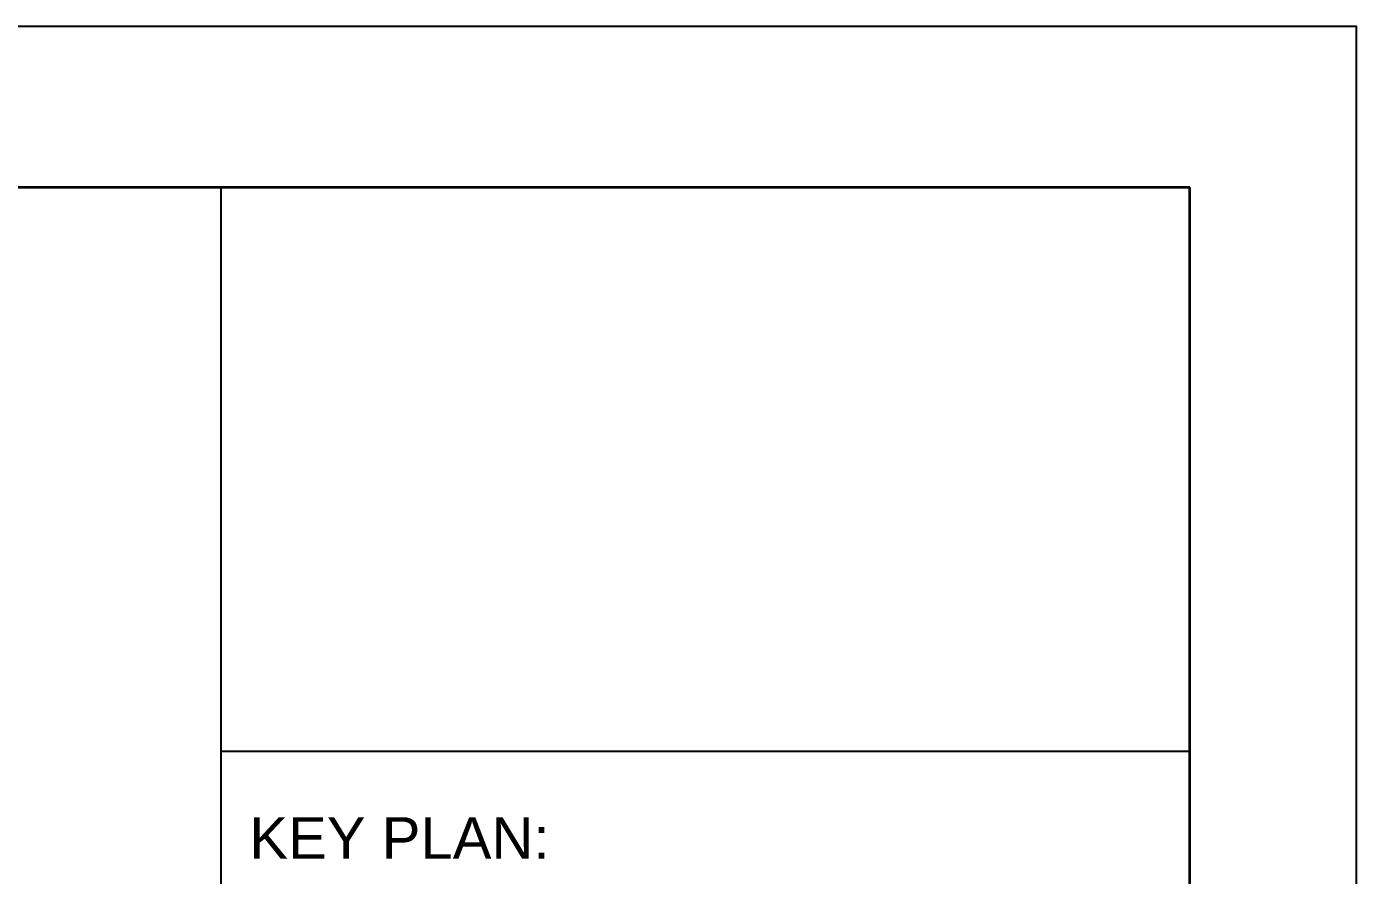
# Model space of a CAD drawing. Header units: metres. Extents: x 428 to 1115, y -4076 to 3914.
# Drawn here: x 930 to 935.89, y -367.38 to -363.62 of the extents above; entities that cross this region are included whole.
import ezdxf

# ---------------------------------------------------------------- set-up
doc = ezdxf.new("R2010")
doc.units = ezdxf.units.M
doc.header["$MEASUREMENT"] = 0
doc.layers.add('Frame', color=7, linetype='Continuous')
doc.styles.add('ARIAL', font='arial.ttf')

msp = doc.modelspace()

# ---------------------------------------------------------------- linework, layer by layer
for p, q in [((930.8579, -390.8246), (930.8579, -364.3301)), ((930.8579, -366.8273), (935.1514, -366.8273))]:
    msp.add_line(p, q)
at = {"layer": 'Defpoints', "color": 3}
msp.add_lwpolyline([(935.8899, -393.3179), (935.8899, -363.6179), (893.8899, -363.6179), (893.8899, -393.3179)], close=True, dxfattribs=at)
at = {"layer": 'Frame', "color": 6, "linetype": 'Continuous', "lineweight": 35}
for p, q in [((935.1514, -364.3301), (894.6899, -364.3301)), ((935.1514, -392.6301), (935.1514, -364.3301))]:
    msp.add_line(p, q, dxfattribs=at)

# ---------------------------------------------------------------- texts
at = {"layer": 'Frame', "color": 7, "linetype": 'Continuous', "style": 'ARIAL'}
msp.add_text('KEY PLAN:', height=0.18429, dxfattribs=at).set_placement((930.9829, -367.3038))

doc.saveas('drawing.dxf')
